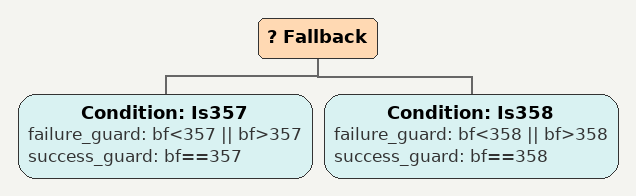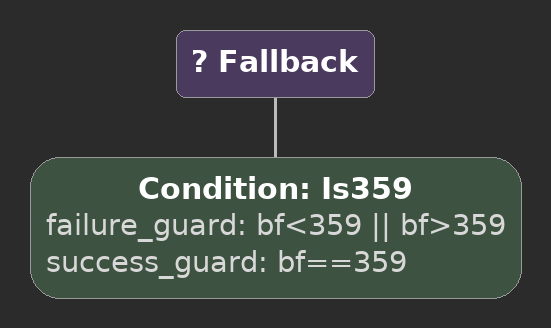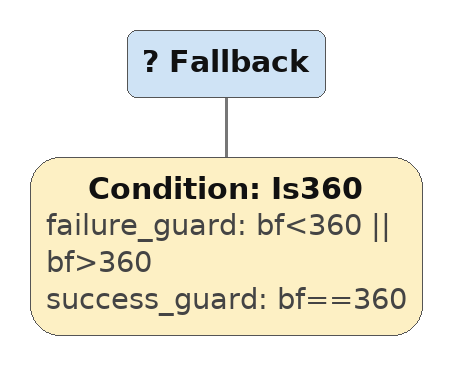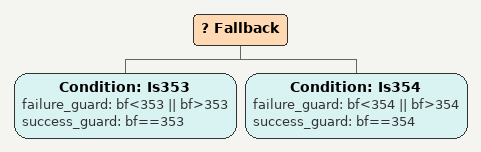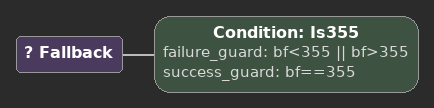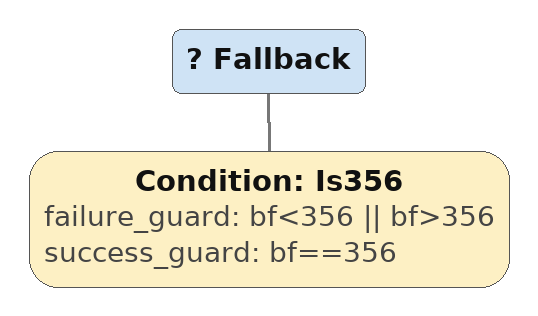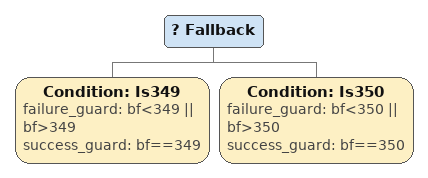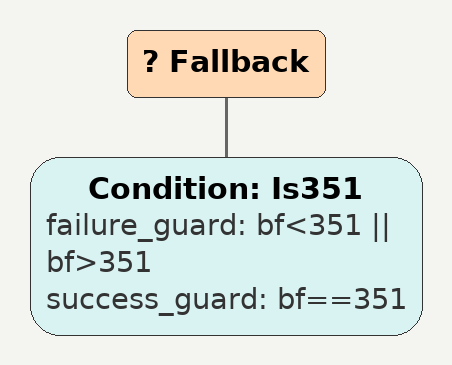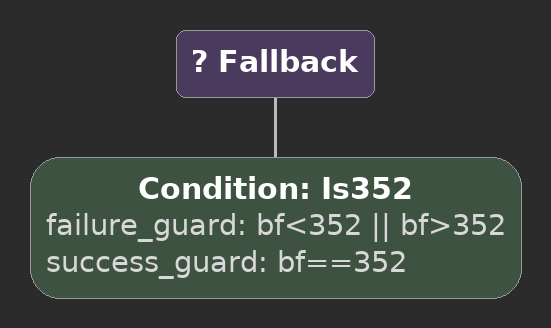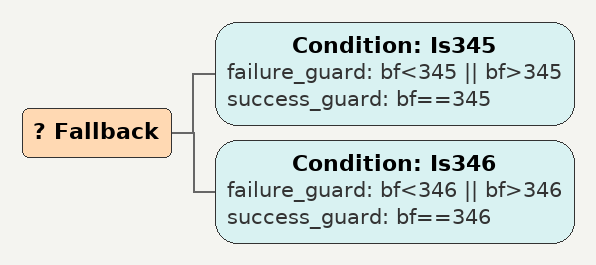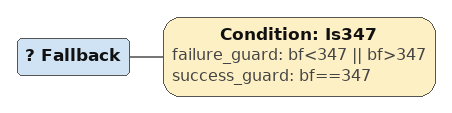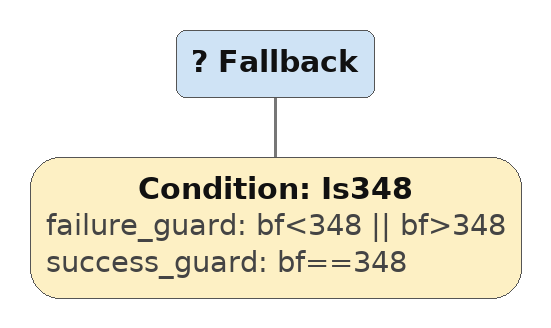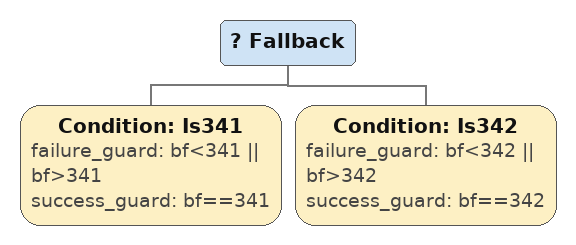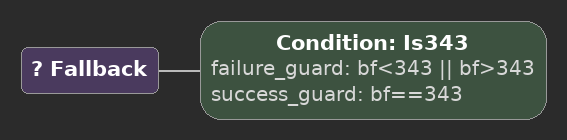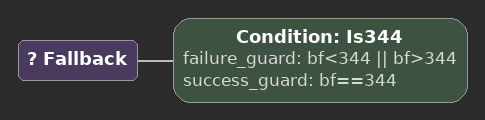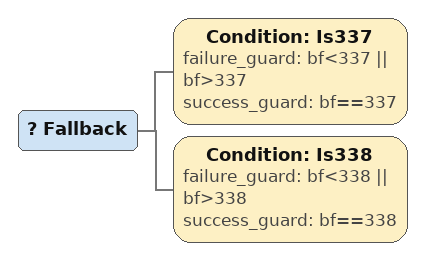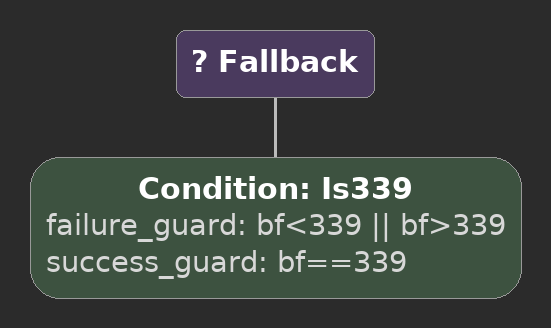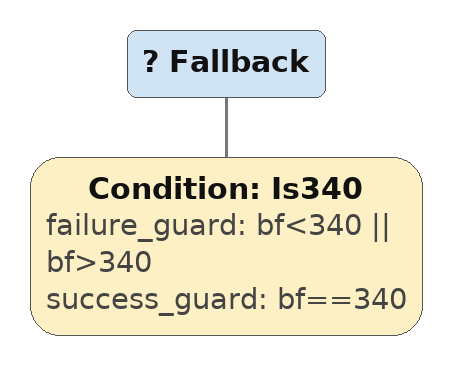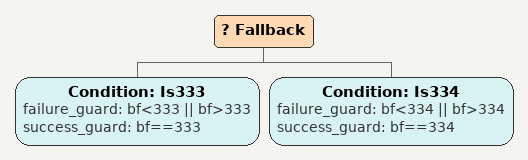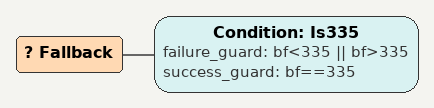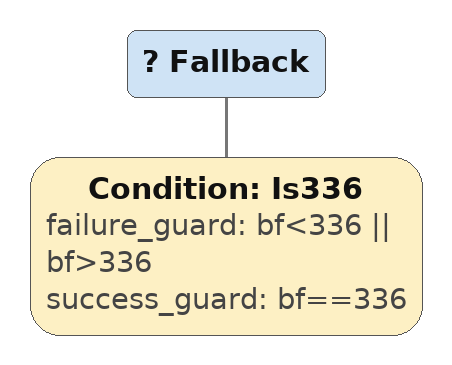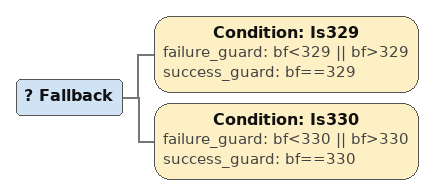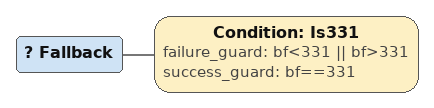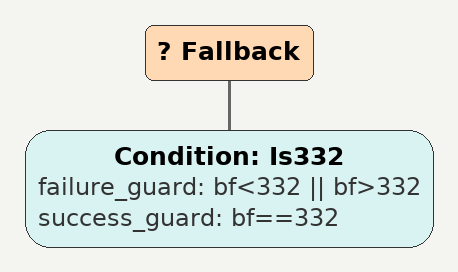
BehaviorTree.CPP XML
<Fallback>
    <Condition ID="Is357" failure_guard="bf&lt;357 || bf>357" success_guard="bf==357"/>
    <Condition ID="Is358" failure_guard="bf&lt;358 || bf>358" success_guard="bf==358"/>
        sequence356
        sequence
        children {
        } end_children
    } end_composite
</Fallback>

<Fallback>
    <Condition ID="Is359" failure_guard="bf&lt;359 || bf>359" success_guard="bf==359"/>
        sequence356
        sequence
        children {
        } end_children
    } end_composite
</Fallback>

<Fallback>
    <Condition ID="Is360" failure_guard="bf&lt;360 || bf>360" success_guard="bf==360"/>
        sequence356
        sequence
        children {
        } end_children
    } end_composite
</Fallback>

<Fallback>
    <Condition ID="Is353" failure_guard="bf&lt;353 || bf>353" success_guard="bf==353"/>
    <Condition ID="Is354" failure_guard="bf&lt;354 || bf>354" success_guard="bf==354"/>
        sequence352
        sequence
        children {
        } end_children
    } end_composite
</Fallback>

<Fallback>
    <Condition ID="Is355" failure_guard="bf&lt;355 || bf>355" success_guard="bf==355"/>
        sequence352
        sequence
        children {
        } end_children
    } end_composite
</Fallback>

<Fallback>
    <Condition ID="Is356" failure_guard="bf&lt;356 || bf>356" success_guard="bf==356"/>
        sequence352
        sequence
        children {
        } end_children
    } end_composite
</Fallback>

<Fallback>
    <Condition ID="Is349" failure_guard="bf&lt;349 || bf>349" success_guard="bf==349"/>
    <Condition ID="Is350" failure_guard="bf&lt;350 || bf>350" success_guard="bf==350"/>
        sequence348
        sequence
        children {
        } end_children
    } end_composite
</Fallback>

<Fallback>
    <Condition ID="Is351" failure_guard="bf&lt;351 || bf>351" success_guard="bf==351"/>
        sequence348
        sequence
        children {
        } end_children
    } end_composite
</Fallback>

<Fallback>
    <Condition ID="Is352" failure_guard="bf&lt;352 || bf>352" success_guard="bf==352"/>
        sequence348
        sequence
        children {
        } end_children
    } end_composite
</Fallback>

<Fallback>
    <Condition ID="Is345" failure_guard="bf&lt;345 || bf>345" success_guard="bf==345"/>
    <Condition ID="Is346" failure_guard="bf&lt;346 || bf>346" success_guard="bf==346"/>
        sequence344
        sequence
        children {
        } end_children
    } end_composite
</Fallback>

<Fallback>
    <Condition ID="Is347" failure_guard="bf&lt;347 || bf>347" success_guard="bf==347"/>
        sequence344
        sequence
        children {
        } end_children
    } end_composite
</Fallback>

<Fallback>
    <Condition ID="Is348" failure_guard="bf&lt;348 || bf>348" success_guard="bf==348"/>
        sequence344
        sequence
        children {
        } end_children
    } end_composite
</Fallback>

<Fallback>
    <Condition ID="Is341" failure_guard="bf&lt;341 || bf>341" success_guard="bf==341"/>
    <Condition ID="Is342" failure_guard="bf&lt;342 || bf>342" success_guard="bf==342"/>
        sequence340
        sequence
        children {
        } end_children
    } end_composite
</Fallback>

<Fallback>
    <Condition ID="Is343" failure_guard="bf&lt;343 || bf>343" success_guard="bf==343"/>
        sequence340
        sequence
        children {
        } end_children
    } end_composite
</Fallback>

<Fallback>
    <Condition ID="Is344" failure_guard="bf&lt;344 || bf>344" success_guard="bf==344"/>
        sequence340
        sequence
        children {
        } end_children
    } end_composite
</Fallback>

<Fallback>
    <Condition ID="Is337" failure_guard="bf&lt;337 || bf>337" success_guard="bf==337"/>
    <Condition ID="Is338" failure_guard="bf&lt;338 || bf>338" success_guard="bf==338"/>
        sequence336
        sequence
        children {
        } end_children
    } end_composite
</Fallback>

<Fallback>
    <Condition ID="Is339" failure_guard="bf&lt;339 || bf>339" success_guard="bf==339"/>
        sequence336
        sequence
        children {
        } end_children
    } end_composite
</Fallback>

<Fallback>
    <Condition ID="Is340" failure_guard="bf&lt;340 || bf>340" success_guard="bf==340"/>
        sequence336
        sequence
        children {
        } end_children
    } end_composite
</Fallback>

<Fallback>
    <Condition ID="Is333" failure_guard="bf&lt;333 || bf>333" success_guard="bf==333"/>
    <Condition ID="Is334" failure_guard="bf&lt;334 || bf>334" success_guard="bf==334"/>
        sequence332
        sequence
        children {
        } end_children
    } end_composite
</Fallback>

<Fallback>
    <Condition ID="Is335" failure_guard="bf&lt;335 || bf>335" success_guard="bf==335"/>
        sequence332
        sequence
        children {
        } end_children
    } end_composite
</Fallback>

<Fallback>
    <Condition ID="Is336" failure_guard="bf&lt;336 || bf>336" success_guard="bf==336"/>
        sequence332
        sequence
        children {
        } end_children
    } end_composite
</Fallback>

<Fallback>
    <Condition ID="Is329" failure_guard="bf&lt;329 || bf>329" success_guard="bf==329"/>
    <Condition ID="Is330" failure_guard="bf&lt;330 || bf>330" success_guard="bf==330"/>
        sequence328
        sequence
        children {
        } end_children
    } end_composite
</Fallback>

<Fallback>
    <Condition ID="Is331" failure_guard="bf&lt;331 || bf>331" success_guard="bf==331"/>
        sequence328
        sequence
        children {
        } end_children
    } end_composite
</Fallback>

<Fallback>
    <Condition ID="Is332" failure_guard="bf&lt;332 || bf>332" success_guard="bf==332"/>
        sequence328
        sequence
        children {
        } end_children
    } end_composite
</Fallback>
